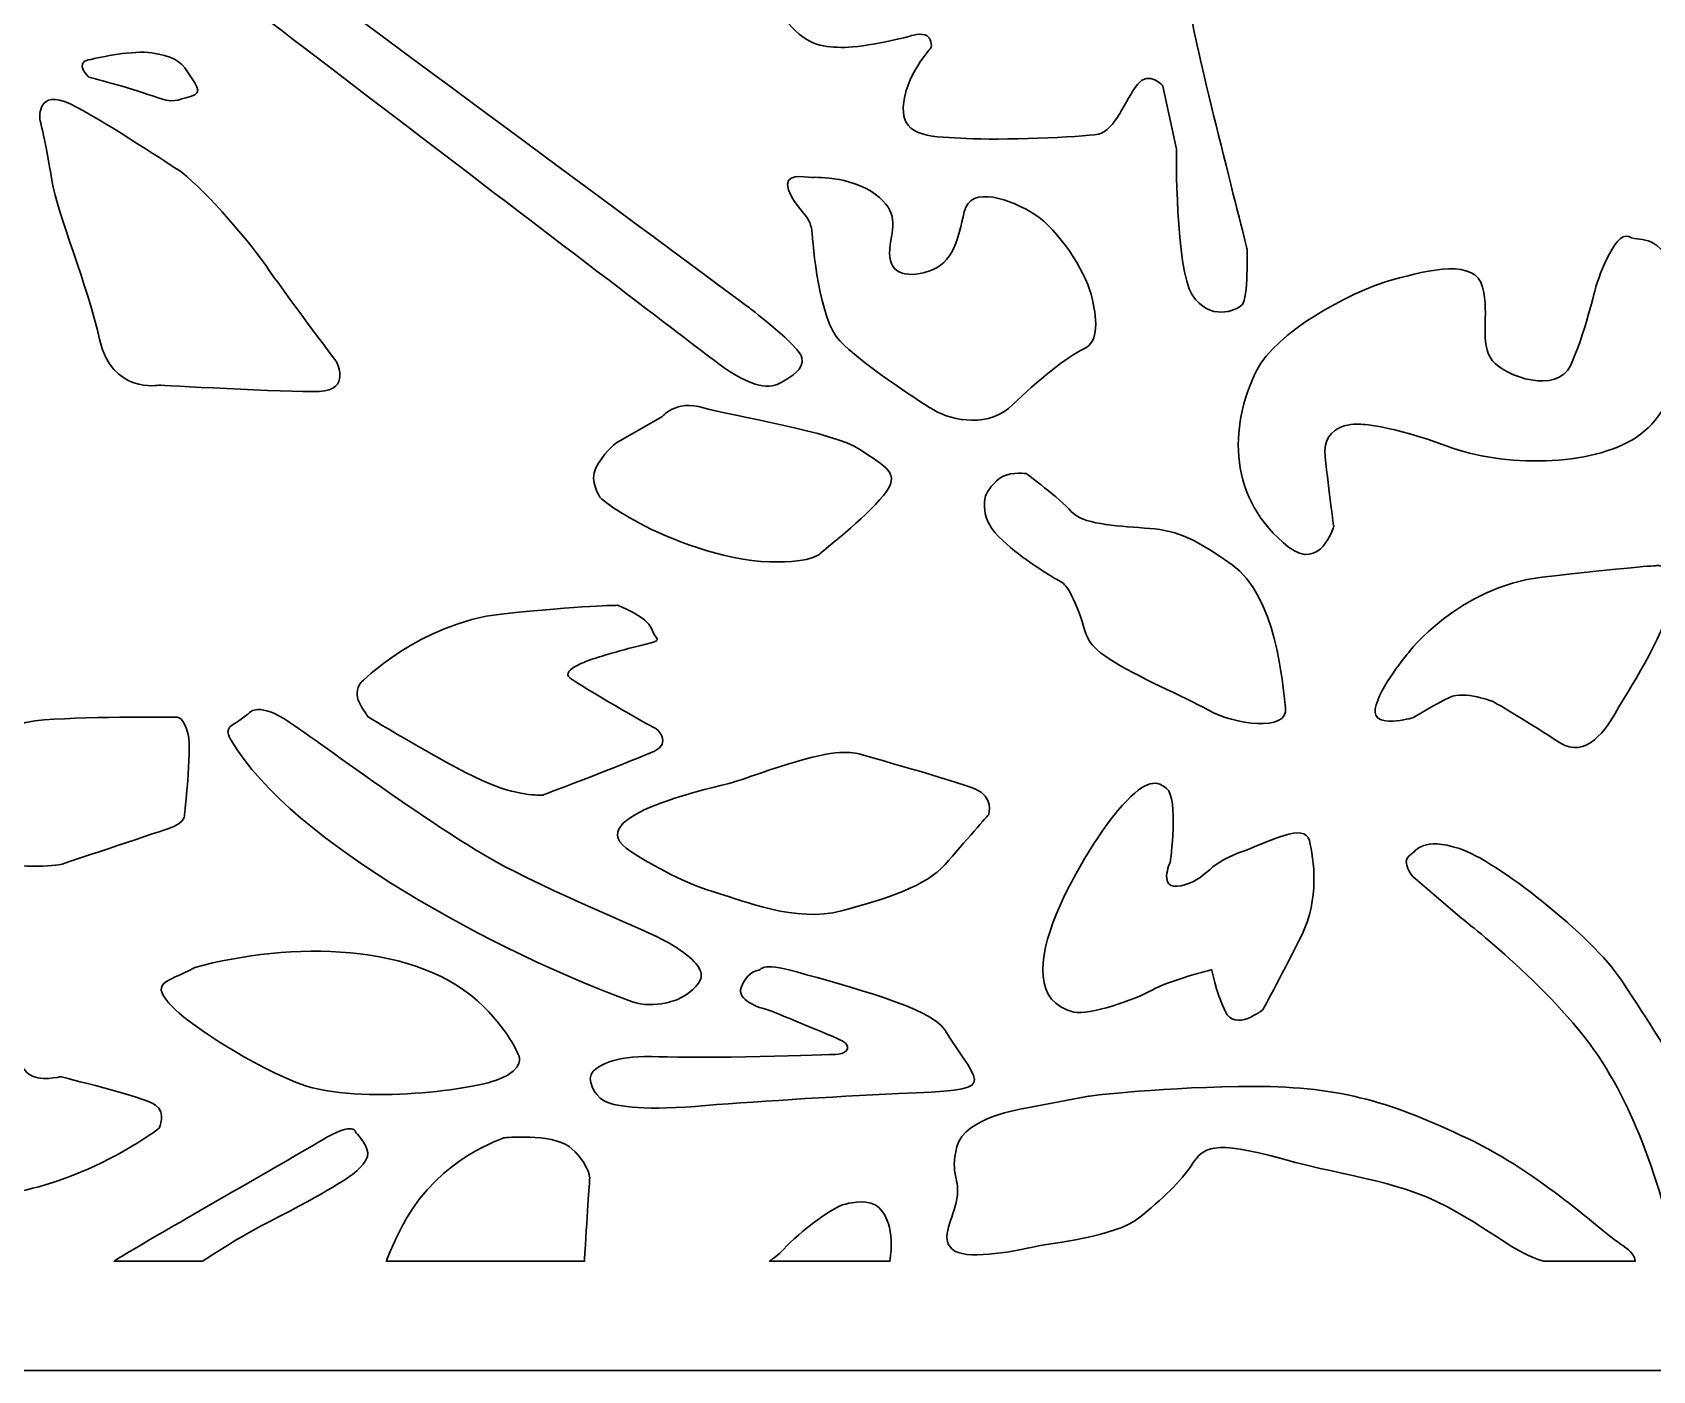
# Model space of a CAD drawing. Header units: centimetres. Extents: x -15.7 to -8.7, y -9 to 9.
# Drawn here: x -13.485 to -11.103, y -9 to -7.034 of the extents above; entities that cross this region are included whole.
import ezdxf

# ---------------------------------------------------------------- set-up
doc = ezdxf.new("R2010")
doc.units = ezdxf.units.CM
doc.header["$MEASUREMENT"] = 0
doc.layers.add('layer 1', color=7, linetype='Continuous')

msp = doc.modelspace()

# ---------------------------------------------------------------- linework, layer by layer
at = {"layer": 'layer 1', "color": 250, "lineweight": 30}
for points, knots in [([(-15.65204, 9.00077), (-15.65204, 9.00077), (-8.7077, 9.00077), (-8.7077, 9.00077), (-8.7077, 9.00077), (-8.7077, 9.00077), (-8.7077, -9.00021), (-8.7077, -9.00021), (-8.7077, -9.00021), (-8.7077, -9.00021), (-15.65204, -9.00021), (-15.65204, -9.00021), (-15.65204, -9.00021), (-15.65204, -9.00021), (-15.65204, 9.00077), (-15.65204, 9.00077)], [0, 0, 0, 0, 0.2, 0.2, 0.2, 0.2, 0.4, 0.4, 0.4, 0.4, 0.6, 0.6, 0.6, 0.6, 1, 1, 1, 1]), ([(-13.27868, -6.90874), (-13.27868, -6.90874), (-13.30735, -6.89575), (-13.27688, -6.88016), (-13.27688, -6.88016), (-13.24641, -6.86455), (-13.25143, -6.86564), (-13.25143, -6.86564), (-13.25143, -6.86564), (-13.25143, -6.86564), (-13.23186, -6.84693), (-13.19625, -6.87274), (-13.19625, -6.87274), (-13.16065, -6.89855), (-12.42879, -7.44013), (-12.42879, -7.44013), (-12.42879, -7.44013), (-12.42879, -7.44013), (-12.35728, -7.49486), (-12.3537, -7.51176), (-12.3537, -7.51176), (-12.35012, -7.52865), (-12.36983, -7.53905), (-12.38417, -7.54814), (-12.38417, -7.54814), (-12.39851, -7.55724), (-12.42539, -7.55854), (-12.47739, -7.51956), (-12.47739, -7.51956), (-12.52937, -7.48056), (-13.27868, -6.90874), (-13.27868, -6.90874)], [0, 0, 0, 0, 0.1111111, 0.1111111, 0.1111111, 0.1111111, 0.2222222, 0.2222222, 0.2222222, 0.2222222, 0.3333333, 0.3333333, 0.3333333, 0.3333333, 0.4444444, 0.4444444, 0.4444444, 0.4444444, 0.5555556, 0.5555556, 0.5555556, 0.5555556, 0.6666667, 0.6666667, 0.6666667, 0.6666667, 0.7777778, 0.7777778, 0.7777778, 0.7777778, 1, 1, 1, 1]), ([(-12.19774, -7.04), (-12.19774, -7.04), (-12.26227, -7.05559), (-12.29096, -7.05559), (-12.29096, -7.05559), (-12.31964, -7.05559), (-12.34474, -7.0543), (-12.37342, -7.02051), (-12.37342, -7.02051), (-12.4021, -6.98672), (-12.41644, -6.95423), (-12.40748, -6.94123), (-12.40748, -6.94123), (-12.39851, -6.92823), (-12.377, -6.91135), (-12.28737, -6.91784), (-12.28737, -6.91784), (-12.19774, -6.92433), (-12.03462, -6.92044), (-11.99517, -6.91784), (-11.99517, -6.91784), (-11.95574, -6.91524), (-11.86074, -6.89965), (-11.82667, -6.92954), (-11.82667, -6.92954), (-11.79262, -6.95942), (-11.78545, -6.97892), (-11.78007, -7.01791), (-11.78007, -7.01791), (-11.7747, -7.0569), (-11.69941, -7.3519), (-11.69941, -7.3519), (-11.69941, -7.3519), (-11.69941, -7.3519), (-11.69761, -7.42468), (-11.70658, -7.43377), (-11.70658, -7.43377), (-11.71554, -7.44288), (-11.75497, -7.45848), (-11.78007, -7.41949), (-11.78007, -7.41949), (-11.80516, -7.3805), (-11.80337, -7.20504), (-11.80337, -7.20504), (-11.80337, -7.20504), (-11.80337, -7.20504), (-11.82309, -7.11278), (-11.82309, -7.11278), (-11.82309, -7.11278), (-11.82309, -7.11278), (-11.84281, -7.08809), (-11.86074, -7.11018), (-11.86074, -7.11018), (-11.87866, -7.13227), (-11.893, -7.17776), (-11.91809, -7.18296), (-11.91809, -7.18296), (-11.9432, -7.18816), (-12.06508, -7.19206), (-12.11169, -7.18945), (-12.11169, -7.18945), (-12.15831, -7.18685), (-12.20671, -7.18945), (-12.20492, -7.14397), (-12.20492, -7.14397), (-12.20312, -7.09848), (-12.16368, -7.05559), (-12.16368, -7.05559), (-12.16368, -7.05559), (-12.16368, -7.05559), (-12.16195, -7.04052), (-12.17263, -7.0373), (-12.17263, -7.0373), (-12.1833, -7.03406), (-12.19774, -7.04), (-12.19774, -7.04)], [0, 0, 0, 0, 0.05, 0.05, 0.05, 0.05, 0.1, 0.1, 0.1, 0.1, 0.15, 0.15, 0.15, 0.15, 0.2, 0.2, 0.2, 0.2, 0.25, 0.25, 0.25, 0.25, 0.3, 0.3, 0.3, 0.3, 0.35, 0.35, 0.35, 0.35, 0.4, 0.4, 0.4, 0.4, 0.45, 0.45, 0.45, 0.45, 0.5, 0.5, 0.5, 0.5, 0.55, 0.55, 0.55, 0.55, 0.6, 0.6, 0.6, 0.6, 0.65, 0.65, 0.65, 0.65, 0.7, 0.7, 0.7, 0.7, 0.75, 0.75, 0.75, 0.75, 0.8, 0.8, 0.8, 0.8, 0.85, 0.85, 0.85, 0.85, 0.9, 0.9, 0.9, 0.9, 1, 1, 1, 1]), ([(-13.40187, -7.09924), (-13.40187, -7.09924), (-13.42323, -7.0786), (-13.40276, -7.07408), (-13.40276, -7.07408), (-13.38228, -7.06956), (-13.33762, -7.05967), (-13.3093, -7.06375), (-13.3093, -7.06375), (-13.28096, -7.06783), (-13.26639, -7.07514), (-13.25677, -7.0915), (-13.25677, -7.0915), (-13.24716, -7.10786), (-13.23097, -7.12247), (-13.25232, -7.12764), (-13.25232, -7.12764), (-13.27369, -7.1328), (-13.27458, -7.13925), (-13.3084, -7.12699), (-13.3084, -7.12699), (-13.34223, -7.11474), (-13.40187, -7.09924), (-13.40187, -7.09924)], [0, 0, 0, 0, 0.1428571, 0.1428571, 0.1428571, 0.1428571, 0.2857143, 0.2857143, 0.2857143, 0.2857143, 0.4285714, 0.4285714, 0.4285714, 0.4285714, 0.5714286, 0.5714286, 0.5714286, 0.5714286, 0.7142857, 0.7142857, 0.7142857, 0.7142857, 1, 1, 1, 1]), ([(-13.47407, -7.15956), (-13.47407, -7.15956), (-13.47765, -7.11538), (-13.42925, -7.13877), (-13.42925, -7.13877), (-13.38085, -7.16216), (-13.29659, -7.21935), (-13.2697, -7.23623), (-13.2697, -7.23623), (-13.24282, -7.25313), (-13.16932, -7.33631), (-13.14244, -7.37529), (-13.14244, -7.37529), (-13.11554, -7.41428), (-13.03847, -7.51695), (-13.03847, -7.51695), (-13.03847, -7.51695), (-13.03847, -7.51695), (-13.01516, -7.55984), (-13.06356, -7.56114), (-13.06356, -7.56114), (-13.11196, -7.56244), (-13.29839, -7.55204), (-13.29839, -7.55204), (-13.29839, -7.55204), (-13.29839, -7.55204), (-13.3683, -7.56504), (-13.38622, -7.48446), (-13.38622, -7.48446), (-13.40416, -7.40389), (-13.44718, -7.30382), (-13.45614, -7.25053), (-13.45614, -7.25053), (-13.4651, -7.19725), (-13.47407, -7.15956), (-13.47407, -7.15956)], [0, 0, 0, 0, 0.1, 0.1, 0.1, 0.1, 0.2, 0.2, 0.2, 0.2, 0.3, 0.3, 0.3, 0.3, 0.4, 0.4, 0.4, 0.4, 0.5, 0.5, 0.5, 0.5, 0.6, 0.6, 0.6, 0.6, 0.7, 0.7, 0.7, 0.7, 0.8, 0.8, 0.8, 0.8, 1, 1, 1, 1]), ([(-12.33936, -7.24664), (-12.35012, -7.24664), (-12.38239, -7.23884), (-12.37342, -7.26483), (-12.37342, -7.26483), (-12.36445, -7.29083), (-12.34115, -7.30252), (-12.33936, -7.32461), (-12.33936, -7.32461), (-12.33756, -7.34671), (-12.32861, -7.45587), (-12.29813, -7.48706), (-12.29813, -7.48706), (-12.26765, -7.51825), (-12.18878, -7.57153), (-12.1601, -7.58843), (-12.1601, -7.58843), (-12.13141, -7.60532), (-12.07764, -7.61443), (-12.04357, -7.58063), (-12.04357, -7.58063), (-12.00953, -7.54685), (-11.96291, -7.50915), (-11.93961, -7.49876), (-11.93961, -7.49876), (-11.9163, -7.48836), (-11.9199, -7.45327), (-11.92885, -7.41818), (-11.92885, -7.41818), (-11.93782, -7.38309), (-11.97726, -7.32331), (-12.01131, -7.30122), (-12.01131, -7.30122), (-12.04538, -7.27913), (-12.10632, -7.25703), (-12.11528, -7.29732), (-12.11528, -7.29732), (-12.12425, -7.33761), (-12.13141, -7.3727), (-12.16727, -7.3844), (-12.16727, -7.3844), (-12.20312, -7.39609), (-12.22822, -7.38699), (-12.22463, -7.3519), (-12.22463, -7.3519), (-12.22105, -7.31681), (-12.20992, -7.29874), (-12.24614, -7.27133), (-12.24614, -7.27133), (-12.28237, -7.24391), (-12.33936, -7.24664), (-12.33936, -7.24664)], [0, 0, 0, 0, 0.0714286, 0.0714286, 0.0714286, 0.0714286, 0.1428571, 0.1428571, 0.1428571, 0.1428571, 0.2142857, 0.2142857, 0.2142857, 0.2142857, 0.2857143, 0.2857143, 0.2857143, 0.2857143, 0.3571429, 0.3571429, 0.3571429, 0.3571429, 0.4285714, 0.4285714, 0.4285714, 0.4285714, 0.5, 0.5, 0.5, 0.5, 0.5714286, 0.5714286, 0.5714286, 0.5714286, 0.6428571, 0.6428571, 0.6428571, 0.6428571, 0.7142857, 0.7142857, 0.7142857, 0.7142857, 0.7857143, 0.7857143, 0.7857143, 0.7857143, 0.8571429, 0.8571429, 0.8571429, 0.8571429, 1, 1, 1, 1]), ([(-11.48608, -7.39739), (-11.43052, -7.38179), (-11.36418, -7.3662), (-11.35343, -7.40779), (-11.35343, -7.40779), (-11.34267, -7.44937), (-11.35881, -7.49096), (-11.3391, -7.51566), (-11.3391, -7.51566), (-11.31937, -7.54034), (-11.24409, -7.56504), (-11.22437, -7.52346), (-11.22437, -7.52346), (-11.20464, -7.48186), (-11.18673, -7.40649), (-11.18673, -7.40649), (-11.18673, -7.40649), (-11.18673, -7.40649), (-11.15984, -7.32331), (-11.13833, -7.33371), (-11.13833, -7.33371), (-11.11681, -7.34411), (-11.0971, -7.32331), (-11.06662, -7.39479), (-11.06662, -7.39479), (-11.03614, -7.46627), (-11.06162, -7.58517), (-11.12757, -7.62872), (-11.12757, -7.62872), (-11.19353, -7.67227), (-11.32354, -7.67258), (-11.40542, -7.64172), (-11.40542, -7.64172), (-11.4873, -7.61086), (-11.53448, -7.60922), (-11.53448, -7.60922), (-11.53448, -7.60922), (-11.53448, -7.60922), (-11.59006, -7.60532), (-11.58468, -7.65731), (-11.58468, -7.65731), (-11.5793, -7.70929), (-11.57213, -7.75998), (-11.57213, -7.75998), (-11.57213, -7.75998), (-11.57213, -7.75998), (-11.59184, -7.82626), (-11.63846, -7.78987), (-11.63846, -7.78987), (-11.72691, -7.7208), (-11.72741, -7.61437), (-11.68506, -7.52995), (-11.68506, -7.52995), (-11.65797, -7.47593), (-11.5528, -7.41611), (-11.48608, -7.39739)], [0, 0, 0, 0, 0.0666667, 0.0666667, 0.0666667, 0.0666667, 0.1333333, 0.1333333, 0.1333333, 0.1333333, 0.2, 0.2, 0.2, 0.2, 0.2666667, 0.2666667, 0.2666667, 0.2666667, 0.3333333, 0.3333333, 0.3333333, 0.3333333, 0.4, 0.4, 0.4, 0.4, 0.4666667, 0.4666667, 0.4666667, 0.4666667, 0.5333333, 0.5333333, 0.5333333, 0.5333333, 0.6, 0.6, 0.6, 0.6, 0.6666667, 0.6666667, 0.6666667, 0.6666667, 0.7333333, 0.7333333, 0.7333333, 0.7333333, 0.8, 0.8, 0.8, 0.8, 0.8666667, 0.8666667, 0.8666667, 0.8666667, 1, 1, 1, 1]), ([(-12.62747, -7.63744), (-12.62747, -7.63744), (-12.55982, -7.59872), (-12.55982, -7.59872), (-12.55982, -7.59872), (-12.55982, -7.59872), (-12.53935, -7.57291), (-12.49841, -7.58517), (-12.49841, -7.58517), (-12.45745, -7.59743), (-12.30614, -7.62066), (-12.26875, -7.64647), (-12.26875, -7.64647), (-12.23137, -7.67228), (-12.20645, -7.68067), (-12.23404, -7.71423), (-12.23404, -7.71423), (-12.26162, -7.74779), (-12.32484, -7.79748), (-12.32484, -7.79748), (-12.32484, -7.79748), (-12.32484, -7.79748), (-12.33374, -7.81361), (-12.40138, -7.81167), (-12.40138, -7.81167), (-12.46903, -7.80974), (-12.54913, -7.77811), (-12.59275, -7.75489), (-12.59275, -7.75489), (-12.63636, -7.73165), (-12.65062, -7.71681), (-12.65062, -7.71681), (-12.65062, -7.71681), (-12.65062, -7.71681), (-12.66664, -7.69294), (-12.65684, -7.67357), (-12.65684, -7.67357), (-12.64705, -7.65422), (-12.62747, -7.63744), (-12.62747, -7.63744)], [0, 0, 0, 0, 0.0909091, 0.0909091, 0.0909091, 0.0909091, 0.1818182, 0.1818182, 0.1818182, 0.1818182, 0.2727273, 0.2727273, 0.2727273, 0.2727273, 0.3636364, 0.3636364, 0.3636364, 0.3636364, 0.4545455, 0.4545455, 0.4545455, 0.4545455, 0.5454545, 0.5454545, 0.5454545, 0.5454545, 0.6363636, 0.6363636, 0.6363636, 0.6363636, 0.7272727, 0.7272727, 0.7272727, 0.7272727, 0.8181818, 0.8181818, 0.8181818, 0.8181818, 1, 1, 1, 1]), ([(-12.08272, -7.71166), (-12.08272, -7.71166), (-12.09608, -7.74327), (-12.06492, -7.77425), (-12.06492, -7.77425), (-12.03376, -7.80522), (-11.99994, -7.82458), (-11.98481, -7.83426), (-11.98481, -7.83426), (-11.96968, -7.84394), (-11.96611, -7.83877), (-11.9492, -7.87944), (-11.9492, -7.87944), (-11.93229, -7.92009), (-11.94208, -7.92783), (-11.90203, -7.95429), (-11.90203, -7.95429), (-11.86197, -7.98075), (-11.79254, -8.00914), (-11.75605, -8.02979), (-11.75605, -8.02979), (-11.71955, -8.05044), (-11.63856, -8.0627), (-11.643, -8.02592), (-11.643, -8.02592), (-11.64745, -7.98914), (-11.65725, -7.86136), (-11.72133, -7.8162), (-11.72133, -7.8162), (-11.78542, -7.77102), (-11.80679, -7.76521), (-11.85039, -7.76199), (-11.85039, -7.76199), (-11.89402, -7.75876), (-11.94208, -7.75618), (-11.9581, -7.73746), (-11.9581, -7.73746), (-11.97413, -7.71875), (-12.02397, -7.68197), (-12.02397, -7.68197), (-12.02397, -7.68197), (-12.02397, -7.68197), (-12.04355, -7.67938), (-12.05779, -7.68584), (-12.05779, -7.68584), (-12.07204, -7.69229), (-12.08272, -7.71166), (-12.08272, -7.71166)], [0, 0, 0, 0, 0.0769231, 0.0769231, 0.0769231, 0.0769231, 0.1538462, 0.1538462, 0.1538462, 0.1538462, 0.2307692, 0.2307692, 0.2307692, 0.2307692, 0.3076923, 0.3076923, 0.3076923, 0.3076923, 0.3846154, 0.3846154, 0.3846154, 0.3846154, 0.4615385, 0.4615385, 0.4615385, 0.4615385, 0.5384615, 0.5384615, 0.5384615, 0.5384615, 0.6153846, 0.6153846, 0.6153846, 0.6153846, 0.6923077, 0.6923077, 0.6923077, 0.6923077, 0.7692308, 0.7692308, 0.7692308, 0.7692308, 0.8461538, 0.8461538, 0.8461538, 0.8461538, 1, 1, 1, 1]), ([(-11.46278, -7.94582), (-11.46278, -7.94582), (-11.38929, -7.84835), (-11.2656, -7.83405), (-11.2656, -7.83405), (-11.14191, -7.81976), (-11.0971, -7.81715), (-11.0971, -7.81715), (-11.0971, -7.81715), (-11.0971, -7.81715), (-11.06841, -7.81456), (-11.07738, -7.86915), (-11.07738, -7.86915), (-11.08634, -7.92373), (-11.14191, -8.0043), (-11.15625, -8.03029), (-11.15625, -8.03029), (-11.17059, -8.05629), (-11.20107, -8.10307), (-11.2405, -8.07708), (-11.2405, -8.07708), (-11.27994, -8.05109), (-11.3373, -8.0173), (-11.3373, -8.0173), (-11.3373, -8.0173), (-11.3373, -8.0173), (-11.38032, -8.00041), (-11.40183, -8.0108), (-11.40183, -8.0108), (-11.42334, -8.0212), (-11.45561, -8.04069), (-11.45561, -8.04069), (-11.45561, -8.04069), (-11.45561, -8.04069), (-11.51656, -8.05889), (-11.51118, -8.0277), (-11.51118, -8.0277), (-11.50581, -7.99651), (-11.46278, -7.94582), (-11.46278, -7.94582)], [0, 0, 0, 0, 0.0909091, 0.0909091, 0.0909091, 0.0909091, 0.1818182, 0.1818182, 0.1818182, 0.1818182, 0.2727273, 0.2727273, 0.2727273, 0.2727273, 0.3636364, 0.3636364, 0.3636364, 0.3636364, 0.4545455, 0.4545455, 0.4545455, 0.4545455, 0.5454545, 0.5454545, 0.5454545, 0.5454545, 0.6363636, 0.6363636, 0.6363636, 0.6363636, 0.7272727, 0.7272727, 0.7272727, 0.7272727, 0.8181818, 0.8181818, 0.8181818, 0.8181818, 1, 1, 1, 1]), ([(-13.00221, -7.98914), (-13.00221, -7.98914), (-12.91497, -7.90137), (-12.7957, -7.88847), (-12.7957, -7.88847), (-12.67642, -7.87556), (-12.6248, -7.87556), (-12.6248, -7.87556), (-12.6248, -7.87556), (-12.6248, -7.87556), (-12.5803, -7.89234), (-12.57496, -7.90976), (-12.57496, -7.90976), (-12.56961, -7.92719), (-12.55448, -7.9259), (-12.58474, -7.933), (-12.58474, -7.933), (-12.61501, -7.94009), (-12.65862, -7.95365), (-12.65862, -7.95365), (-12.65862, -7.95365), (-12.65862, -7.95365), (-12.71203, -7.96977), (-12.69422, -7.98268), (-12.69422, -7.98268), (-12.67642, -7.99559), (-12.57762, -8.05302), (-12.57139, -8.05496), (-12.57139, -8.05496), (-12.56516, -8.05689), (-12.54558, -8.0782), (-12.57051, -8.08981), (-12.57051, -8.08981), (-12.59543, -8.10142), (-12.73428, -8.15434), (-12.73428, -8.15434), (-12.73428, -8.15434), (-12.73428, -8.15434), (-12.76454, -8.15756), (-12.81351, -8.13756), (-12.81351, -8.13756), (-12.86246, -8.11756), (-12.99153, -8.03947), (-12.99153, -8.03947), (-12.99153, -8.03947), (-12.99974, -8.02575), (-13.01623, -8.00943), (-13.00221, -7.98914)], [0, 0, 0, 0, 0.0769231, 0.0769231, 0.0769231, 0.0769231, 0.1538462, 0.1538462, 0.1538462, 0.1538462, 0.2307692, 0.2307692, 0.2307692, 0.2307692, 0.3076923, 0.3076923, 0.3076923, 0.3076923, 0.3846154, 0.3846154, 0.3846154, 0.3846154, 0.4615385, 0.4615385, 0.4615385, 0.4615385, 0.5384615, 0.5384615, 0.5384615, 0.5384615, 0.6153846, 0.6153846, 0.6153846, 0.6153846, 0.6923077, 0.6923077, 0.6923077, 0.6923077, 0.7692308, 0.7692308, 0.7692308, 0.7692308, 0.8461538, 0.8461538, 0.8461538, 0.8461538, 1, 1, 1, 1]), ([(-13.19269, -8.07367), (-13.19269, -8.07367), (-13.20426, -8.05883), (-13.19091, -8.05109), (-13.19091, -8.05109), (-13.17755, -8.04335), (-13.16687, -8.03431), (-13.16687, -8.03431), (-13.16687, -8.03431), (-13.16687, -8.03431), (-13.15531, -8.01754), (-13.11525, -8.04205), (-13.11525, -8.04205), (-13.0752, -8.06657), (-12.8856, -8.21177), (-12.7779, -8.26598), (-12.7779, -8.26598), (-12.6702, -8.32018), (-12.57496, -8.35568), (-12.5438, -8.37504), (-12.5438, -8.37504), (-12.51264, -8.3944), (-12.49751, -8.41053), (-12.50284, -8.42537), (-12.50284, -8.42537), (-12.5082, -8.44021), (-12.53312, -8.45312), (-12.53312, -8.45312), (-12.53312, -8.45312), (-12.53312, -8.45312), (-12.56872, -8.47054), (-12.60433, -8.45764), (-12.60433, -8.45764), (-12.79619, -8.3881), (-13.10337, -8.22607), (-13.19269, -8.07367)], [0, 0, 0, 0, 0.1, 0.1, 0.1, 0.1, 0.2, 0.2, 0.2, 0.2, 0.3, 0.3, 0.3, 0.3, 0.4, 0.4, 0.4, 0.4, 0.5, 0.5, 0.5, 0.5, 0.6, 0.6, 0.6, 0.6, 0.7, 0.7, 0.7, 0.7, 0.8, 0.8, 0.8, 0.8, 1, 1, 1, 1]), ([(-13.58879, -8.09691), (-13.58879, -8.09691), (-13.5425, -8.0498), (-13.46774, -8.04399), (-13.46774, -8.04399), (-13.39296, -8.03818), (-13.27191, -8.04011), (-13.27191, -8.04011), (-13.27191, -8.04011), (-13.27191, -8.04011), (-13.26122, -8.04076), (-13.25589, -8.06529), (-13.25589, -8.06529), (-13.25054, -8.08981), (-13.26122, -8.18338), (-13.26122, -8.18338), (-13.26122, -8.18338), (-13.26122, -8.18338), (-13.25856, -8.19435), (-13.28437, -8.20338), (-13.28437, -8.20338), (-13.31018, -8.21242), (-13.44281, -8.25629), (-13.44281, -8.25629), (-13.44281, -8.25629), (-13.44281, -8.25629), (-13.52826, -8.26791), (-13.52559, -8.24339), (-13.52559, -8.24339), (-13.52292, -8.21887), (-13.52203, -8.18531), (-13.52203, -8.18531), (-13.52203, -8.18531), (-13.52203, -8.18531), (-13.5247, -8.17112), (-13.54072, -8.16143), (-13.54072, -8.16143), (-13.55675, -8.15175), (-13.59947, -8.14015), (-13.59947, -8.14015), (-13.59947, -8.14015), (-13.59947, -8.14015), (-13.61728, -8.12788), (-13.60837, -8.11497), (-13.60837, -8.11497), (-13.59947, -8.10207), (-13.58879, -8.09691), (-13.58879, -8.09691)], [0, 0, 0, 0, 0.0769231, 0.0769231, 0.0769231, 0.0769231, 0.1538462, 0.1538462, 0.1538462, 0.1538462, 0.2307692, 0.2307692, 0.2307692, 0.2307692, 0.3076923, 0.3076923, 0.3076923, 0.3076923, 0.3846154, 0.3846154, 0.3846154, 0.3846154, 0.4615385, 0.4615385, 0.4615385, 0.4615385, 0.5384615, 0.5384615, 0.5384615, 0.5384615, 0.6153846, 0.6153846, 0.6153846, 0.6153846, 0.6923077, 0.6923077, 0.6923077, 0.6923077, 0.7692308, 0.7692308, 0.7692308, 0.7692308, 0.8461538, 0.8461538, 0.8461538, 0.8461538, 1, 1, 1, 1]), ([(-12.60521, -8.23758), (-12.54736, -8.27437), (-12.50553, -8.2905), (-12.47437, -8.29954), (-12.47437, -8.29954), (-12.44321, -8.30857), (-12.36222, -8.34277), (-12.29546, -8.3247), (-12.29546, -8.3247), (-12.2287, -8.30663), (-12.17085, -8.28792), (-12.14325, -8.25629), (-12.14325, -8.25629), (-12.11565, -8.22468), (-12.07916, -8.18274), (-12.07916, -8.18274), (-12.07916, -8.18274), (-12.07916, -8.18274), (-12.07115, -8.15692), (-12.09963, -8.1453), (-12.09963, -8.1453), (-12.12811, -8.13369), (-12.26608, -8.09497), (-12.26608, -8.09497), (-12.26608, -8.09497), (-12.26608, -8.09497), (-12.28655, -8.08529), (-12.33819, -8.09884), (-12.33819, -8.09884), (-12.38981, -8.1124), (-12.4094, -8.12078), (-12.44855, -8.13369), (-12.44855, -8.13369), (-12.47747, -8.14321), (-12.68905, -8.18429), (-12.60521, -8.23758)], [0, 0, 0, 0, 0.1, 0.1, 0.1, 0.1, 0.2, 0.2, 0.2, 0.2, 0.3, 0.3, 0.3, 0.3, 0.4, 0.4, 0.4, 0.4, 0.5, 0.5, 0.5, 0.5, 0.6, 0.6, 0.6, 0.6, 0.7, 0.7, 0.7, 0.7, 0.8, 0.8, 0.8, 0.8, 1, 1, 1, 1]), ([(-11.88942, -8.17715), (-11.85116, -8.13357), (-11.83564, -8.13037), (-11.81772, -8.14465), (-11.81772, -8.14465), (-11.79979, -8.15896), (-11.81234, -8.25253), (-11.81234, -8.25253), (-11.81234, -8.25253), (-11.81234, -8.25253), (-11.83205, -8.29541), (-11.79621, -8.28761), (-11.79621, -8.28761), (-11.76035, -8.27982), (-11.75856, -8.25642), (-11.71195, -8.23953), (-11.71195, -8.23953), (-11.66534, -8.22264), (-11.61516, -8.19404), (-11.60798, -8.22133), (-11.60798, -8.22133), (-11.60081, -8.24862), (-11.59364, -8.30841), (-11.61873, -8.3591), (-11.61873, -8.3591), (-11.64383, -8.40977), (-11.6761, -8.46956), (-11.6761, -8.46956), (-11.6761, -8.46956), (-11.6761, -8.46956), (-11.71733, -8.50334), (-11.73167, -8.47215), (-11.73167, -8.47215), (-11.74601, -8.44097), (-11.75139, -8.41108), (-11.75139, -8.41108), (-11.75139, -8.41108), (-11.75139, -8.41108), (-11.81413, -8.42667), (-11.83922, -8.44097), (-11.83922, -8.44097), (-11.86432, -8.45526), (-11.93244, -8.47865), (-11.95395, -8.47346), (-11.95395, -8.47346), (-12.07338, -8.4446), (-11.9257, -8.21848), (-11.88942, -8.17715)], [0, 0, 0, 0, 0.0769231, 0.0769231, 0.0769231, 0.0769231, 0.1538462, 0.1538462, 0.1538462, 0.1538462, 0.2307692, 0.2307692, 0.2307692, 0.2307692, 0.3076923, 0.3076923, 0.3076923, 0.3076923, 0.3846154, 0.3846154, 0.3846154, 0.3846154, 0.4615385, 0.4615385, 0.4615385, 0.4615385, 0.5384615, 0.5384615, 0.5384615, 0.5384615, 0.6153846, 0.6153846, 0.6153846, 0.6153846, 0.6923077, 0.6923077, 0.6923077, 0.6923077, 0.7692308, 0.7692308, 0.7692308, 0.7692308, 0.8461538, 0.8461538, 0.8461538, 0.8461538, 1, 1, 1, 1]), ([(-11.45561, -8.27462), (-11.45561, -8.27462), (-11.47354, -8.25253), (-11.46099, -8.24343), (-11.46099, -8.24343), (-11.44844, -8.23433), (-11.44127, -8.21614), (-11.38749, -8.23303), (-11.38749, -8.23303), (-11.33372, -8.24993), (-11.19211, -8.36169), (-11.14908, -8.42667), (-11.14908, -8.42667), (-11.10605, -8.49165), (-11.08096, -8.53194), (-11.07021, -8.55273), (-11.07021, -8.55273), (-11.05945, -8.57353), (-11.01463, -8.59172), (-10.98596, -8.55403), (-10.98596, -8.55403), (-10.95727, -8.51634), (-10.91783, -8.44747), (-10.89632, -8.42408), (-10.89632, -8.42408), (-10.87481, -8.40068), (-10.8533, -8.36689), (-10.81924, -8.38249), (-10.81924, -8.38249), (-10.78518, -8.39808), (-10.77085, -8.40848), (-10.78877, -8.44747), (-10.78877, -8.44747), (-10.80669, -8.48645), (-10.87123, -8.54363), (-10.91245, -8.61252), (-10.91245, -8.61252), (-10.95369, -8.68139), (-10.97878, -8.71388), (-10.98236, -8.75676), (-10.98236, -8.75676), (-10.98476, -8.78535), (-10.98875, -8.81737), (-10.99592, -8.83942), (-10.99592, -8.83942), (-10.99592, -8.83942), (-11.06343, -8.83942), (-11.06343, -8.83942), (-11.06343, -8.83942), (-11.06515, -8.83494), (-11.0668, -8.82995), (-11.06841, -8.82435), (-11.06841, -8.82435), (-11.08634, -8.76197), (-11.11323, -8.64761), (-11.17776, -8.54624), (-11.17776, -8.54624), (-11.24229, -8.44486), (-11.38391, -8.3357), (-11.38391, -8.3357), (-11.38391, -8.3357), (-11.38391, -8.3357), (-11.45561, -8.27462), (-11.45561, -8.27462)], [0, 0, 0, 0, 0.0588235, 0.0588235, 0.0588235, 0.0588235, 0.1176471, 0.1176471, 0.1176471, 0.1176471, 0.1764706, 0.1764706, 0.1764706, 0.1764706, 0.2352941, 0.2352941, 0.2352941, 0.2352941, 0.2941176, 0.2941176, 0.2941176, 0.2941176, 0.3529412, 0.3529412, 0.3529412, 0.3529412, 0.4117647, 0.4117647, 0.4117647, 0.4117647, 0.4705882, 0.4705882, 0.4705882, 0.4705882, 0.5294118, 0.5294118, 0.5294118, 0.5294118, 0.5882353, 0.5882353, 0.5882353, 0.5882353, 0.6470588, 0.6470588, 0.6470588, 0.6470588, 0.7058824, 0.7058824, 0.7058824, 0.7058824, 0.7647059, 0.7647059, 0.7647059, 0.7647059, 0.8235294, 0.8235294, 0.8235294, 0.8235294, 0.8823529, 0.8823529, 0.8823529, 0.8823529, 1, 1, 1, 1]), ([(-13.98137, -8.42797), (-14.00646, -8.49685), (-14.0925, -8.61381), (-14.08713, -8.63591), (-14.08713, -8.63591), (-14.08175, -8.658), (-14.07996, -8.69439), (-14.071, -8.69829), (-14.071, -8.69829), (-14.06203, -8.70219), (-14.05666, -8.72688), (-14.00646, -8.71129), (-14.00646, -8.71129), (-13.95627, -8.69569), (-13.79135, -8.60472), (-13.79135, -8.60472), (-13.79135, -8.60472), (-13.79135, -8.60472), (-13.74295, -8.60212), (-13.74653, -8.63071), (-13.74653, -8.63071), (-13.75013, -8.6593), (-13.77522, -8.71518), (-13.77522, -8.71518), (-13.77522, -8.71518), (-13.77522, -8.71518), (-13.79673, -8.72428), (-13.72323, -8.72688), (-13.72323, -8.72688), (-13.64974, -8.72947), (-13.54397, -8.73988), (-13.51888, -8.73857), (-13.51888, -8.73857), (-13.49378, -8.73727), (-13.42567, -8.71778), (-13.37189, -8.68919), (-13.37189, -8.68919), (-13.3181, -8.6606), (-13.29839, -8.6437), (-13.29839, -8.6437), (-13.29839, -8.6437), (-13.29839, -8.6437), (-13.28764, -8.62161), (-13.30377, -8.60991), (-13.30377, -8.60991), (-13.31991, -8.59822), (-13.44359, -8.56832), (-13.44359, -8.56832), (-13.44359, -8.56832), (-13.44359, -8.56832), (-13.47407, -8.57612), (-13.4902, -8.56443), (-13.4902, -8.56443), (-13.50633, -8.55273), (-13.55115, -8.46956), (-13.60492, -8.43706), (-13.60492, -8.43706), (-13.6587, -8.40458), (-13.75013, -8.37079), (-13.8039, -8.36429), (-13.8039, -8.36429), (-13.94406, -8.34736), (-13.95511, -8.35589), (-13.98137, -8.42797)], [0, 0, 0, 0, 0.0588235, 0.0588235, 0.0588235, 0.0588235, 0.1176471, 0.1176471, 0.1176471, 0.1176471, 0.1764706, 0.1764706, 0.1764706, 0.1764706, 0.2352941, 0.2352941, 0.2352941, 0.2352941, 0.2941176, 0.2941176, 0.2941176, 0.2941176, 0.3529412, 0.3529412, 0.3529412, 0.3529412, 0.4117647, 0.4117647, 0.4117647, 0.4117647, 0.4705882, 0.4705882, 0.4705882, 0.4705882, 0.5294118, 0.5294118, 0.5294118, 0.5294118, 0.5882353, 0.5882353, 0.5882353, 0.5882353, 0.6470588, 0.6470588, 0.6470588, 0.6470588, 0.7058824, 0.7058824, 0.7058824, 0.7058824, 0.7647059, 0.7647059, 0.7647059, 0.7647059, 0.8235294, 0.8235294, 0.8235294, 0.8235294, 0.8823529, 0.8823529, 0.8823529, 0.8823529, 1, 1, 1, 1]), ([(-13.2461, -8.40795), (-13.10703, -8.36944), (-12.91654, -8.36953), (-12.82152, -8.46538), (-12.82152, -8.46538), (-12.78057, -8.50668), (-12.76988, -8.53766), (-12.76988, -8.53766), (-12.76988, -8.53766), (-12.76988, -8.53766), (-12.7592, -8.55637), (-12.80015, -8.5725), (-12.80015, -8.5725), (-12.84109, -8.58864), (-13.01645, -8.61058), (-13.09834, -8.57637), (-13.09834, -8.57637), (-13.18023, -8.54218), (-13.26122, -8.48474), (-13.27814, -8.46667), (-13.27814, -8.46667), (-13.31344, -8.42896), (-13.29071, -8.43146), (-13.2461, -8.40795)], [0, 0, 0, 0, 0.1428571, 0.1428571, 0.1428571, 0.1428571, 0.2857143, 0.2857143, 0.2857143, 0.2857143, 0.4285714, 0.4285714, 0.4285714, 0.4285714, 0.5714286, 0.5714286, 0.5714286, 0.5714286, 0.7142857, 0.7142857, 0.7142857, 0.7142857, 1, 1, 1, 1]), ([(-12.40227, -8.47054), (-12.41779, -8.46681), (-12.45001, -8.45579), (-12.44321, -8.43699), (-12.44321, -8.43699), (-12.43642, -8.41818), (-12.42202, -8.41182), (-12.4174, -8.41182), (-12.4174, -8.41182), (-12.41279, -8.41182), (-12.41649, -8.39892), (-12.36132, -8.4144), (-12.36132, -8.4144), (-12.28759, -8.43508), (-12.1635, -8.46721), (-12.1436, -8.49955), (-12.1436, -8.49955), (-12.08906, -8.58816), (-12.06156, -8.58636), (-12.21178, -8.59315), (-12.21178, -8.59315), (-12.31147, -8.59767), (-12.42986, -8.60542), (-12.51087, -8.61187), (-12.51087, -8.61187), (-12.59187, -8.61832), (-12.63192, -8.61123), (-12.64527, -8.60348), (-12.64527, -8.60348), (-12.65862, -8.59574), (-12.67197, -8.57186), (-12.6604, -8.56025), (-12.6604, -8.56025), (-12.64883, -8.54863), (-12.62391, -8.53637), (-12.56427, -8.53894), (-12.56427, -8.53894), (-12.50463, -8.54153), (-12.31415, -8.53701), (-12.29991, -8.53508), (-12.29991, -8.53508), (-12.28566, -8.53314), (-12.28121, -8.52281), (-12.29456, -8.51572), (-12.29456, -8.51572), (-12.30791, -8.50862), (-12.40227, -8.47054), (-12.40227, -8.47054)], [0, 0, 0, 0, 0.0769231, 0.0769231, 0.0769231, 0.0769231, 0.1538462, 0.1538462, 0.1538462, 0.1538462, 0.2307692, 0.2307692, 0.2307692, 0.2307692, 0.3076923, 0.3076923, 0.3076923, 0.3076923, 0.3846154, 0.3846154, 0.3846154, 0.3846154, 0.4615385, 0.4615385, 0.4615385, 0.4615385, 0.5384615, 0.5384615, 0.5384615, 0.5384615, 0.6153846, 0.6153846, 0.6153846, 0.6153846, 0.6923077, 0.6923077, 0.6923077, 0.6923077, 0.7692308, 0.7692308, 0.7692308, 0.7692308, 0.8461538, 0.8461538, 0.8461538, 0.8461538, 1, 1, 1, 1]), ([(-12.02744, -8.61511), (-12.02744, -8.61511), (-12.11528, -8.62811), (-12.12604, -8.671), (-12.12604, -8.671), (-12.1368, -8.71388), (-12.12066, -8.71778), (-12.12604, -8.74767), (-12.12604, -8.74767), (-12.13141, -8.77756), (-12.15114, -8.80485), (-12.1332, -8.82175), (-12.1332, -8.82175), (-12.11528, -8.83864), (-12.04538, -8.82565), (-12.01669, -8.81915), (-12.01669, -8.81915), (-11.98802, -8.81265), (-11.893, -8.80355), (-11.85894, -8.77626), (-11.85894, -8.77626), (-11.82488, -8.74897), (-11.79621, -8.72168), (-11.78007, -8.69699), (-11.78007, -8.69699), (-11.76394, -8.6723), (-11.75139, -8.6606), (-11.64742, -8.68919), (-11.64742, -8.68919), (-11.54344, -8.71778), (-11.47174, -8.72039), (-11.39108, -8.76717), (-11.39108, -8.76717), (-11.32484, -8.80558), (-11.30697, -8.82558), (-11.264, -8.83942), (-11.264, -8.83942), (-11.264, -8.83942), (-11.12888, -8.83942), (-11.12888, -8.83942), (-11.12888, -8.83942), (-11.12962, -8.8329), (-11.13423, -8.82502), (-11.14729, -8.81655), (-11.14729, -8.81655), (-11.18135, -8.79446), (-11.2656, -8.71129), (-11.37494, -8.6593), (-11.37494, -8.6593), (-11.4843, -8.60731), (-11.55958, -8.58262), (-11.68865, -8.58262), (-11.68865, -8.58262), (-11.81772, -8.58262), (-11.93244, -8.59692), (-11.93244, -8.59692), (-11.93244, -8.59692), (-11.93244, -8.59692), (-12.02744, -8.61511), (-12.02744, -8.61511)], [0, 0, 0, 0, 0.0625, 0.0625, 0.0625, 0.0625, 0.125, 0.125, 0.125, 0.125, 0.1875, 0.1875, 0.1875, 0.1875, 0.25, 0.25, 0.25, 0.25, 0.3125, 0.3125, 0.3125, 0.3125, 0.375, 0.375, 0.375, 0.375, 0.4375, 0.4375, 0.4375, 0.4375, 0.5, 0.5, 0.5, 0.5, 0.5625, 0.5625, 0.5625, 0.5625, 0.625, 0.625, 0.625, 0.625, 0.6875, 0.6875, 0.6875, 0.6875, 0.75, 0.75, 0.75, 0.75, 0.8125, 0.8125, 0.8125, 0.8125, 0.875, 0.875, 0.875, 0.875, 1, 1, 1, 1]), ([(-13.23457, -8.83942), (-13.20082, -8.81722), (-13.16674, -8.79639), (-13.13706, -8.78146), (-13.13706, -8.78146), (-13.04923, -8.73727), (-13.01516, -8.71258), (-13.01516, -8.71258), (-13.01516, -8.71258), (-13.01516, -8.71258), (-12.99007, -8.69439), (-12.99186, -8.68009), (-12.99186, -8.68009), (-12.99365, -8.6658), (-13.00978, -8.6502), (-13.00978, -8.6502), (-13.00978, -8.6502), (-13.00978, -8.6502), (-13.00978, -8.63201), (-13.05998, -8.6619), (-13.05998, -8.6619), (-13.11017, -8.69179), (-13.29481, -8.79706), (-13.34679, -8.82825), (-13.34679, -8.82825), (-13.35273, -8.83181), (-13.3588, -8.83556), (-13.36487, -8.83942), (-13.36487, -8.83942), (-13.36487, -8.83942), (-13.23457, -8.83942), (-13.23457, -8.83942)], [0, 0, 0, 0, 0.1111111, 0.1111111, 0.1111111, 0.1111111, 0.2222222, 0.2222222, 0.2222222, 0.2222222, 0.3333333, 0.3333333, 0.3333333, 0.3333333, 0.4444444, 0.4444444, 0.4444444, 0.4444444, 0.5555556, 0.5555556, 0.5555556, 0.5555556, 0.6666667, 0.6666667, 0.6666667, 0.6666667, 0.7777778, 0.7777778, 0.7777778, 0.7777778, 1, 1, 1, 1]), ([(-12.79109, -8.658), (-12.79109, -8.658), (-12.8861, -8.68789), (-12.93629, -8.77887), (-12.93629, -8.77887), (-12.94828, -8.80059), (-12.95751, -8.82096), (-12.96461, -8.83942), (-12.96461, -8.83942), (-12.96461, -8.83942), (-12.67342, -8.83942), (-12.67342, -8.83942), (-12.67342, -8.83942), (-12.67327, -8.83563), (-12.67305, -8.8315), (-12.67278, -8.82695), (-12.67278, -8.82695), (-12.66919, -8.76717), (-12.66561, -8.71648), (-12.66561, -8.71648), (-12.66561, -8.71648), (-12.66561, -8.71648), (-12.66919, -8.69049), (-12.69608, -8.671), (-12.69608, -8.671), (-12.72297, -8.6515), (-12.79109, -8.658), (-12.79109, -8.658)], [0, 0, 0, 0, 0.125, 0.125, 0.125, 0.125, 0.25, 0.25, 0.25, 0.25, 0.375, 0.375, 0.375, 0.375, 0.5, 0.5, 0.5, 0.5, 0.625, 0.625, 0.625, 0.625, 0.75, 0.75, 0.75, 0.75, 1, 1, 1, 1]), ([(-12.28916, -8.75547), (-12.30171, -8.75547), (-12.35907, -8.79706), (-12.38058, -8.82175), (-12.38058, -8.82175), (-12.38868, -8.83104), (-12.39603, -8.83517), (-12.40127, -8.83942), (-12.40127, -8.83942), (-12.40127, -8.83942), (-12.22455, -8.83942), (-12.22455, -8.83942), (-12.22455, -8.83942), (-12.21757, -8.79424), (-12.23007, -8.76583), (-12.24614, -8.75676), (-12.24614, -8.75676), (-12.26227, -8.74767), (-12.28916, -8.75547), (-12.28916, -8.75547)], [0, 0, 0, 0, 0.1666667, 0.1666667, 0.1666667, 0.1666667, 0.3333333, 0.3333333, 0.3333333, 0.3333333, 0.5, 0.5, 0.5, 0.5, 0.6666667, 0.6666667, 0.6666667, 0.6666667, 1, 1, 1, 1])]:
    msp.add_open_spline(points, degree=3, knots=knots, dxfattribs=at)

doc.saveas('drawing.dxf')
